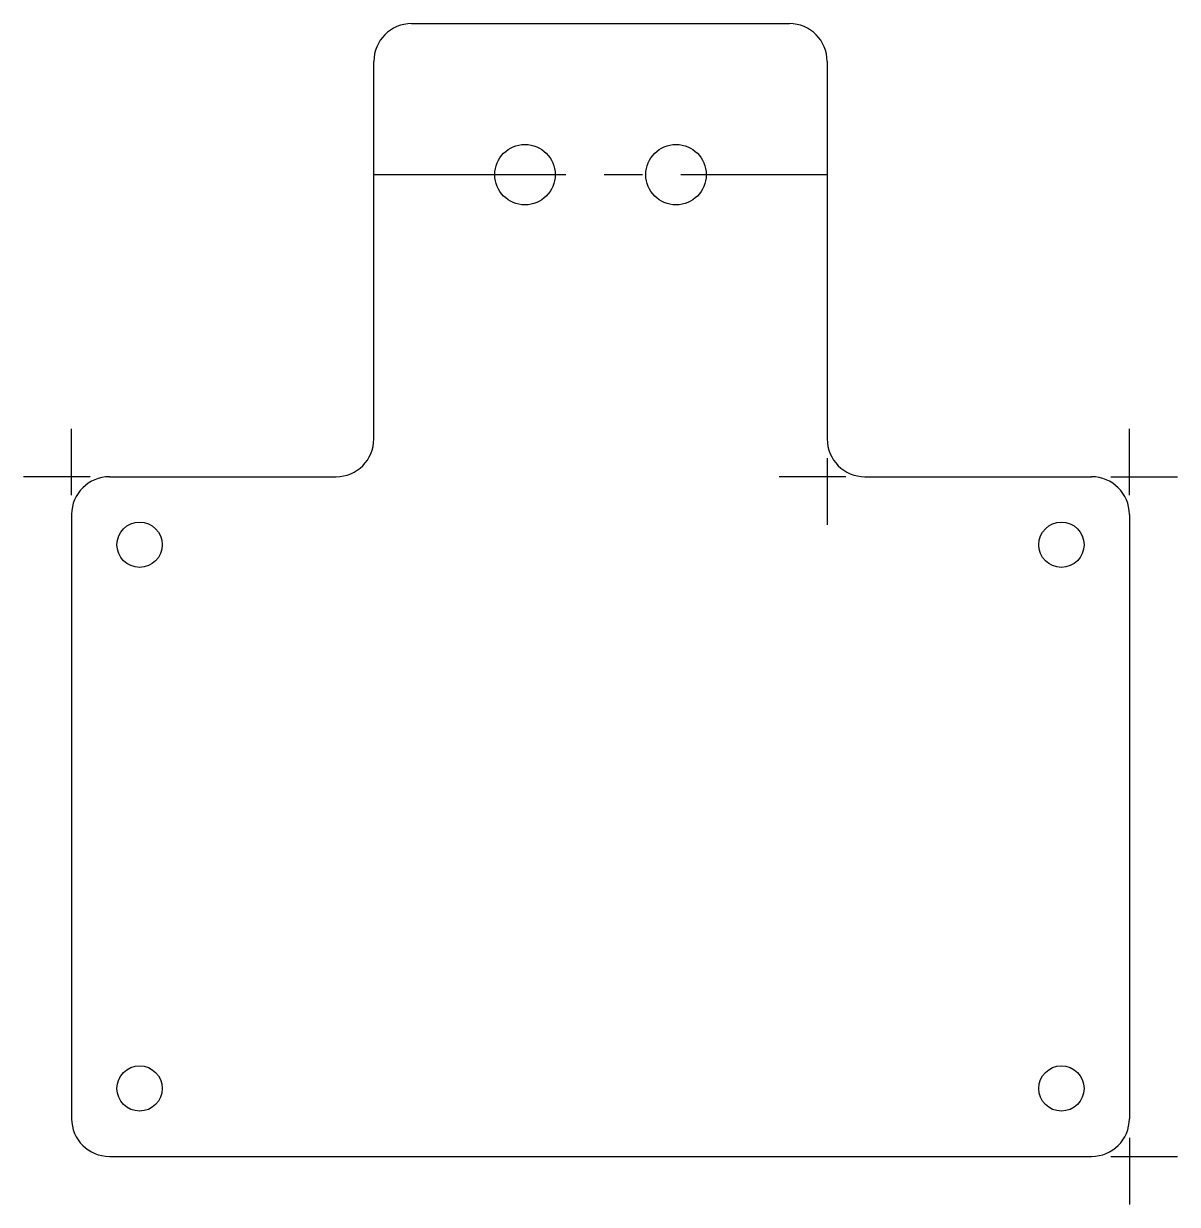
# Model space of a CAD drawing. Header units: millimetres. Extents: x -38.2 to 38.2, y -25.7 to 52.5.
import ezdxf

# ---------------------------------------------------------------- set-up
doc = ezdxf.new("R2010")
doc.units = ezdxf.units.MM
doc.linetypes.add('CENTERX2', pattern=[20.32, 12.7, -2.54, 2.54, -2.54])

msp = doc.modelspace()

# ---------------------------------------------------------------- linework, layer by layer
at = {"color": 7, "linetype": 'Continuous'}
for p, q in [((-12.5, 52.5), (12.5, 52.5)), ((-15, 25), (-15, 50)), ((15, 50), (15, 25)), ((-35, 21.27), (-35, 25.675)), ((35, 21.27), (35, 25.675)), ((15, 23.73), (15, 19.325)), ((-33.77, 22.5), (-38.175, 22.5)), ((-32.5, 22.5), (-17.5, 22.5)), ((16.23, 22.5), (11.825, 22.5)), ((17.5, 22.5), (32.5, 22.5)), ((33.77, 22.5), (38.175, 22.5)), ((-35, 20), (-35, -20)), ((35, 20), (35, -20)), ((35, -21.27), (35, -25.675)), ((-32.5, -22.5), (32.5, -22.5)), ((33.77, -22.5), (38.175, -22.5))]:
    msp.add_line(p, q, dxfattribs=at)
at = {"color": 7, "linetype": 'CENTERX2'}
msp.add_line((-15, 42.5), (15, 42.5), dxfattribs=at)
at = {"color": 7, "linetype": 'Continuous'}
for centre, radius in [((-5, 42.5), 2), ((5, 42.5), 2), ((-30.5, 18), 1.5), ((30.5, 18), 1.5), ((-30.5, -18), 1.5), ((30.5, -18), 1.5)]:
    msp.add_circle(centre, radius, dxfattribs=at)
for centre, start, end in [((-12.5, 50), 90, 180), ((12.5, 50), 0, 90), ((-17.5, 25), 270, 0), ((17.5, 25), 180, 270), ((-32.5, 20), 90, 180), ((32.5, 20), 0, 90), ((-32.5, -20), 180, 270), ((32.5, -20), 270, 0)]:
    msp.add_arc(centre, 2.5, start, end, dxfattribs=at)

doc.saveas('drawing.dxf')
